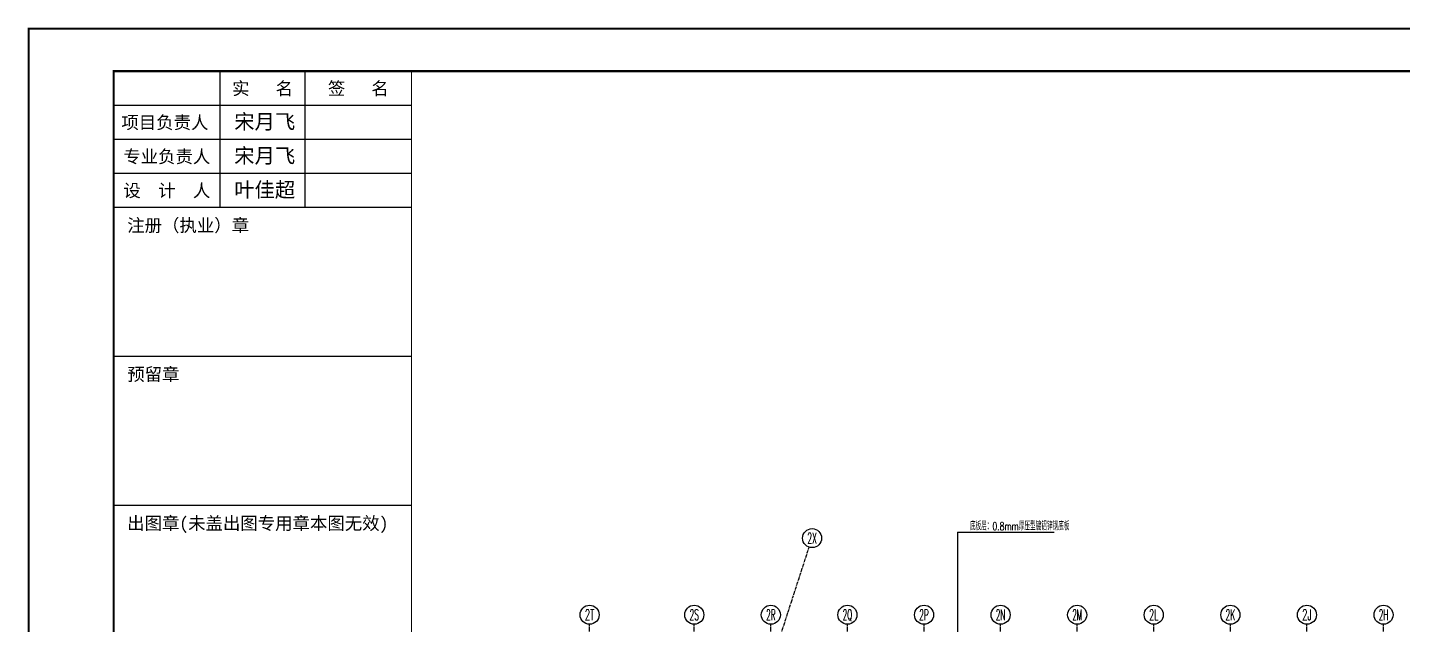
# Model space of a CAD drawing. Extents: x -599358 to 2865263, y -1062760 to 486533.
# Drawn here: x 1254847 to 1416432, y -832311 to -762196 of the extents above; entities that cross this region are included whole.
import ezdxf
from ezdxf.enums import TextEntityAlignment as Align

# ---------------------------------------------------------------- set-up
doc = ezdxf.new("R2010")
doc.units = 0
doc.linetypes.add('CENTER', pattern=[2, 1.25, -0.25, 0.25, -0.25])
for name, color, linetype in [('0-cxFrame', 155, 'Continuous'), ('3符号', 173, 'Continuous'), ('A-AXIS-SYMB', 3, 'Continuous'), ('DOTE', 1, 'CENTER'), ('PUB_TEXT', 7, 'Continuous'), ('qianming', 155, 'Continuous')]:
    doc.layers.add(name, color=color, linetype=linetype)
doc.layers.add('0-cxText', color=131, linetype='Continuous', lineweight=25)
doc.styles.add('_TCH_AXIS', font='COMPLEX', dxfattribs={"bigfont": 'GBCBIG'})
doc.styles.add('_TCH_DIM', font='SIMPLEX', dxfattribs={"bigfont": 'GBCBIG'})
doc.styles.add('cx_biaoti', font='')
doc.styles.add('cx_tuming', font='simhei.ttf')
doc.styles.add('cx_tuqian1', font='宋体.shx')
doc.styles.add('图框宋体', font='', dxfattribs={"width": 0.75})
doc.styles.add('黑体', font='simhei.ttf')
doc.styles.get('cx_biaoti').set_extended_font_data('SimSun')
doc.styles.get('图框宋体').set_extended_font_data('SimSun')

# ---------------------------------------------------------------- blocks, each defined once
blk = doc.blocks.new('卓越-轴号')
blk.add_circle((0, 0), 4)
at = {"color": 0, "style": '_TCH_AXIS', "width": 1.041667, "flags": 8}
blk.add_attdef('A', text='', height=4.48, dxfattribs=at).set_placement((-2, -2.24), (2, -2.24), align=Align.FIT)
blk = doc.blocks.new('zjcx_lan_xinxi(Dragon)')
for p, q in [((7000, -3200), (0, -3200)), ((7000, -6700), (0, -6700)), ((7000, -10200), (0, -10200)), ((7000, -13700), (0, -13700)), ((7000, -17200), (0, -17200))]:
    blk.add_line(p, q)
at = {"const_width": 25}
blk.add_lwpolyline([(0, -20700), (7000, -20700), (7000, 0), (0, 0)], close=True, dxfattribs=at)
for points in [[(2500, -3200), (2500, 0)], [(4500, -3200), (4500, 0)], [(0, -800), (7000, -800)], [(0, -1600), (7000, -1600)], [(0, -2400), (7000, -2400)]]:
    blk.add_lwpolyline(points)
for points in [[(7000, -3200), (7000, 0)], [(0, -3200), (7000, -3200)], [(0, -20700), (7000, -20700), (7000, -3200)], [(0, -20700), (7000, -20700)]]:
    blk.add_lwpolyline(points, dxfattribs=at)
at = {"style": '图框宋体'}
for s, p in [('实   名', (3500, -400)), ('签   名', (5750, -400)), ('项目负责人', (1204, -1200)), ('专业负责人', (1250, -2000)), ('设  计  人', (1250, -2800))]:
    blk.add_text(s, height=300, dxfattribs=at).set_placement(p, align=Align.MIDDLE)
for s, p in [('注册（执业）章', (318, -3771)), ('预留章', (318, -7271)), ('出图章(未盖出图专用章本图无效)', (318, -10771)), ('审图章', (318, -14271)), ('竣工章', (318, -17771))]:
    blk.add_text(s, height=300, dxfattribs=at).set_placement(p)
blk = doc.blocks.new('T-信息(Dragon)')
at = {"layer": '0-cxFrame'}
blk.add_blockref('zjcx_lan_xinxi(Dragon)', (0, 0), dxfattribs=at)
at = {"layer": 'qianming', "color": 3, "style": 'cx_biaoti'}
for s, p in [('宋月飞', (3550, -1186)), ('宋月飞', (3550, -1986)), ('叶佳超', (3550, -2786))]:
    blk.add_text(s, height=350, dxfattribs=at).set_placement(p, align=Align.MIDDLE_CENTER)
blk = doc.blocks.new('TK22.A2 L(Dragon)')
at = {"layer": '0-cxFrame', "color": 7, "const_width": 0.5}
blk.add_lwpolyline([(0, 0), (-594, 0), (-594, 420), (0, 420)], close=True, dxfattribs=at)
at = {"layer": '0-cxFrame', "const_width": 0.5}
blk.add_lwpolyline([(-80, 10), (-574, 10), (-574, 410), (-80, 410)], close=True, dxfattribs=at)
at = {"layer": '0-cxFrame', "xscale": 0.01, "yscale": 0.01, "zscale": 0.01}
blk.add_blockref('T-信息(Dragon)', (-574, 410), dxfattribs=at)
at = {"style": '黑体', "flags": 4}
blk.add_attdef('图幅', text='', height=3.3, dxfattribs=at).set_placement((-40, 3), align=Align.RIGHT)
at = {"layer": '0-cxText', "flags": 4}
for tag, height, style, p in [('建设单位', 3.5, 'cx_tuming', (-45, 240)), ('项目名称', 3.5, 'cx_tuming', (-45, 210)), ('子项名称', 3.5, 'cx_tuming', (-45, 180)), ('工程编号', 3.3, 'cx_tuqian1', (-35, 165)), ('图名1', 3.5, 'cx_tuming', (-45, 87)), ('图名2', 3.5, 'cx_tuming', (-45, 79)), ('图名3', 3.5, 'cx_tuming', (-45, 71)), ('出图日期', 3.3, 'cx_tuqian1', (-39, 60)), ('专业', 3.3, 'cx_tuqian1', (-55, 52)), ('图号', 3.3, 'cx_tuqian1', (-55, 44)), ('版次', 3.3, 'cx_tuqian1', (-20, 44))]:
    blk.add_attdef(tag, text='', height=height, dxfattribs=dict(at, style=style)).set_placement(p, align=Align.MIDDLE)
at = {"layer": 'Defpoints', "color": 6, "flags": 4}
for tag, height, style, p in [('tufu', 3.3, '黑体', (-12, 12)), ('dwfname', 4, 'cx_tuqian1', (-80, 3))]:
    blk.add_attdef(tag, text='', height=height, dxfattribs=dict(at, style=style)).set_placement(p, align=Align.RIGHT)

msp = doc.modelspace()

# ---------------------------------------------------------------- linework, layer by layer
at = {"layer": 'A-AXIS-SYMB'}
for q in [(1375480.3, -821449), (1364135.9, -840714.5)]:
    msp.add_line((1364135.9, -821449), q, dxfattribs=at)
at = {"layer": 'DOTE', "ltscale": 280}
for p, q in [((1320903.3, -927706.6), (1320903.3, -832287.9)), ((1333203.3, -927706.6), (1333203.3, -832287.9)), ((1342203.3, -927706.6), (1342203.3, -832287.9)), ((1351203.3, -927706.6), (1351203.3, -832287.9)), ((1360203.3, -927706.6), (1360203.3, -832287.9)), ((1369203.3, -927706.6), (1369203.3, -832287.9)), ((1378203.3, -927706.6), (1378203.3, -832287.9)), ((1387203.3, -927706.6), (1387203.3, -832287.9)), ((1396203.3, -927706.6), (1396203.3, -832287.9)), ((1405203.3, -927706.6), (1405203.3, -832287.9)), ((1414203.3, -927706.6), (1414203.3, -832287.9))]:
    msp.add_line(p, q, dxfattribs=at)
msp.add_lwpolyline([(1319004.8, -908598.3), (1346702.5, -823233.3)], dxfattribs=at)

# ---------------------------------------------------------------- block references
at = {"layer": '0-cxFrame', "xscale": 500, "yscale": 500, "zscale": 500}
msp.add_blockref('TK22.A2 L(Dragon)', (1551972.4, -972321.5), dxfattribs=at)
at = {"layer": '3符号', "color": 7}
ref = msp.add_blockref('卓越-轴号', (1347049.3, -822168.3), dxfattribs=dict(at, xscale=280, yscale=280, zscale=280))
ref.add_attrib('A', '2X', dxfattribs={"layer": '0', "color": 0, "height": 1254.4, "style": '_TCH_AXIS', "width": 0.493421}).set_placement((1346489.3, -822795.5), (1347609.3, -822795.5), align=Align.FIT)
ref = msp.add_blockref('卓越-轴号', (1320903.3, -831167.9), dxfattribs=dict(at, xscale=280, yscale=280, zscale=280))
ref.add_attrib('A', '2T', dxfattribs={"layer": '0', "color": 0, "height": 1254.4, "style": '_TCH_AXIS', "width": 0.535714}).set_placement((1320343.3, -831795.1), (1321463.3, -831795.1), align=Align.FIT)
ref = msp.add_blockref('卓越-轴号', (1333203.3, -831167.9), dxfattribs=dict(at, xscale=280, yscale=280, zscale=280))
ref.add_attrib('A', '2S', dxfattribs={"layer": '0', "color": 0, "height": 1254.4, "style": '_TCH_AXIS', "width": 0.551471}).set_placement((1332643.3, -831795.1), (1333763.3, -831795.1), align=Align.FIT)
ref = msp.add_blockref('卓越-轴号', (1342203.3, -831167.9), dxfattribs=dict(at, xscale=280, yscale=280, zscale=280))
ref.add_attrib('A', '2R', dxfattribs={"layer": '0', "color": 0, "height": 1254.4, "style": '_TCH_AXIS', "width": 0.493421}).set_placement((1341643.3, -831795.1), (1342763.3, -831795.1), align=Align.FIT)
ref = msp.add_blockref('卓越-轴号', (1351203.3, -831167.9), dxfattribs=dict(at, xscale=280, yscale=280, zscale=280))
ref.add_attrib('A', '2Q', dxfattribs={"layer": '0', "color": 0, "height": 1254.4, "style": '_TCH_AXIS', "width": 0.520833}).set_placement((1350643.3, -831795.1), (1351763.3, -831795.1), align=Align.FIT)
ref = msp.add_blockref('卓越-轴号', (1360203.3, -831167.9), dxfattribs=dict(at, xscale=280, yscale=280, zscale=280))
ref.add_attrib('A', '2P', dxfattribs={"layer": '0', "color": 0, "height": 1254.4, "style": '_TCH_AXIS', "width": 0.506757}).set_placement((1359643.3, -831795.1), (1360763.3, -831795.1), align=Align.FIT)
ref = msp.add_blockref('卓越-轴号', (1369203.3, -831167.9), dxfattribs=dict(at, xscale=280, yscale=280, zscale=280))
ref.add_attrib('A', '2N', dxfattribs={"layer": '0', "color": 0, "height": 1254.4, "style": '_TCH_AXIS', "width": 0.480769}).set_placement((1368643.3, -831795.1), (1369763.3, -831795.1), align=Align.FIT)
ref = msp.add_blockref('卓越-轴号', (1378203.3, -831167.9), dxfattribs=dict(at, xscale=280, yscale=280, zscale=280))
ref.add_attrib('A', '2M', dxfattribs={"layer": '0', "color": 0, "height": 1254.4, "style": '_TCH_AXIS', "width": 0.457317}).set_placement((1377643.3, -831795.1), (1378763.3, -831795.1), align=Align.FIT)
ref = msp.add_blockref('卓越-轴号', (1387203.3, -831167.9), dxfattribs=dict(at, xscale=280, yscale=280, zscale=280))
ref.add_attrib('A', '2L', dxfattribs={"layer": '0', "color": 0, "height": 1254.4, "style": '_TCH_AXIS', "width": 0.535714}).set_placement((1386643.3, -831795.1), (1387763.3, -831795.1), align=Align.FIT)
ref = msp.add_blockref('卓越-轴号', (1396203.3, -831167.9), dxfattribs=dict(at, xscale=280, yscale=280, zscale=280))
ref.add_attrib('A', '2K', dxfattribs={"layer": '0', "color": 0, "height": 1254.4, "style": '_TCH_AXIS', "width": 0.480769}).set_placement((1395643.3, -831795.1), (1396763.3, -831795.1), align=Align.FIT)
ref = msp.add_blockref('卓越-轴号', (1405203.3, -831167.9), dxfattribs=dict(at, xscale=280, yscale=280, zscale=280))
ref.add_attrib('A', '2J', dxfattribs={"layer": '0', "color": 0, "height": 1254.4, "style": '_TCH_AXIS', "width": 0.604839}).set_placement((1404643.3, -831795.1), (1405763.3, -831795.1), align=Align.FIT)
ref = msp.add_blockref('卓越-轴号', (1414203.3, -831167.9), dxfattribs=dict(at, xscale=280, yscale=280, zscale=280))
ref.add_attrib('A', '2H', dxfattribs={"layer": '0', "color": 0, "height": 1254.4, "style": '_TCH_AXIS', "width": 0.46875}).set_placement((1413643.3, -831795.1), (1414763.3, -831795.1), align=Align.FIT)

# ---------------------------------------------------------------- texts
at = {"layer": 'PUB_TEXT', "style": '_TCH_DIM', "width": 0.7}
msp.add_text('底板层：0.8mm厚压型镀铝锌钢底板', height=942.52, dxfattribs=at).set_placement((1365599.4, -821239))

doc.saveas('drawing.dxf')
